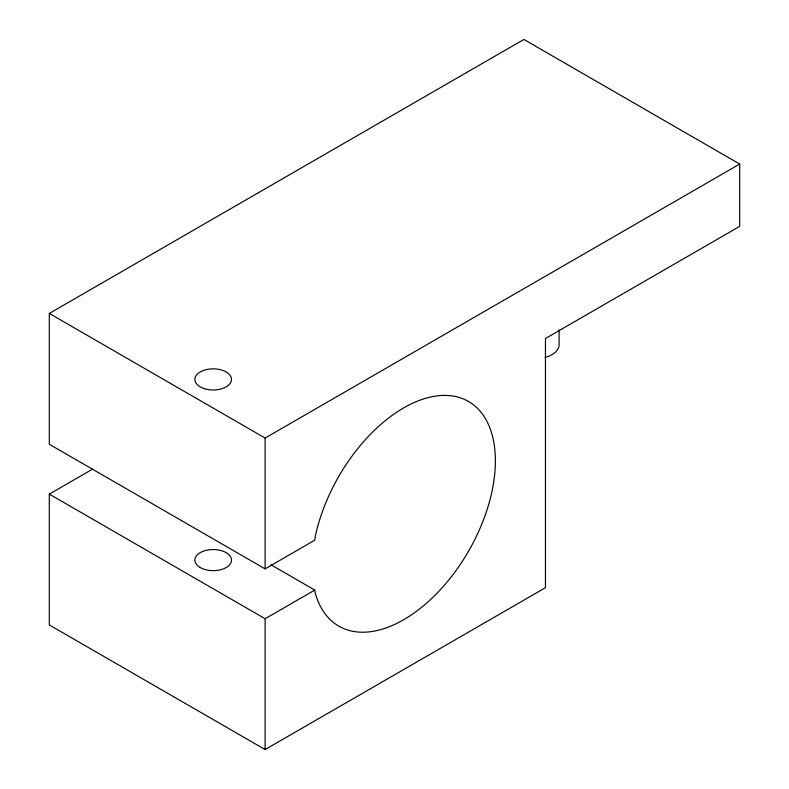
<?xml version="1.0" encoding="UTF-8"?>
<svg xmlns="http://www.w3.org/2000/svg" width="789" height="789" viewBox="0 0 789 789"><rect width="100%" height="100%" fill="white"/><g stroke="black" fill="none" stroke-linecap="round" stroke-linejoin="round"><path stroke-width="1.18" d="M271.199 564.914L314.791 590.083L315.067 592.371A129.712 74.886 -60 0 0 456.269 570.191A129.712 74.886 -60 0 0 456.269 396.68A129.712 74.886 -60 0 0 315.067 537.546L314.791 540.159L265.114 568.879L49.303 444.276L49.303 313.45L523.886 39.45L739.697 164.053L739.697 226.354L545.465 338.491L545.465 587.687L265.114 749.55L49.303 624.947L49.303 494.121L92.629 469.139M49.303 313.45L265.114 438.053L739.697 164.053M49.303 494.121L265.114 618.724L314.791 590.083M559.095 329.93L559.095 344.724A24.42 14.094 0 0 1 544.992 357.496M265.114 438.053L265.114 568.879M265.114 618.724L265.114 749.55M200.248 567.567A18.315 10.563 0 0 0 230.881 562.843A18.315 10.563 0 0 0 208.454 549.894A18.315 10.563 0 0 0 200.248 567.567M204.035 388.573A18.315 10.573 0 0 0 231.502 379.41A18.315 10.573 0 0 0 204.035 370.258A18.315 10.573 0 0 0 204.035 388.573"/></g></svg>
